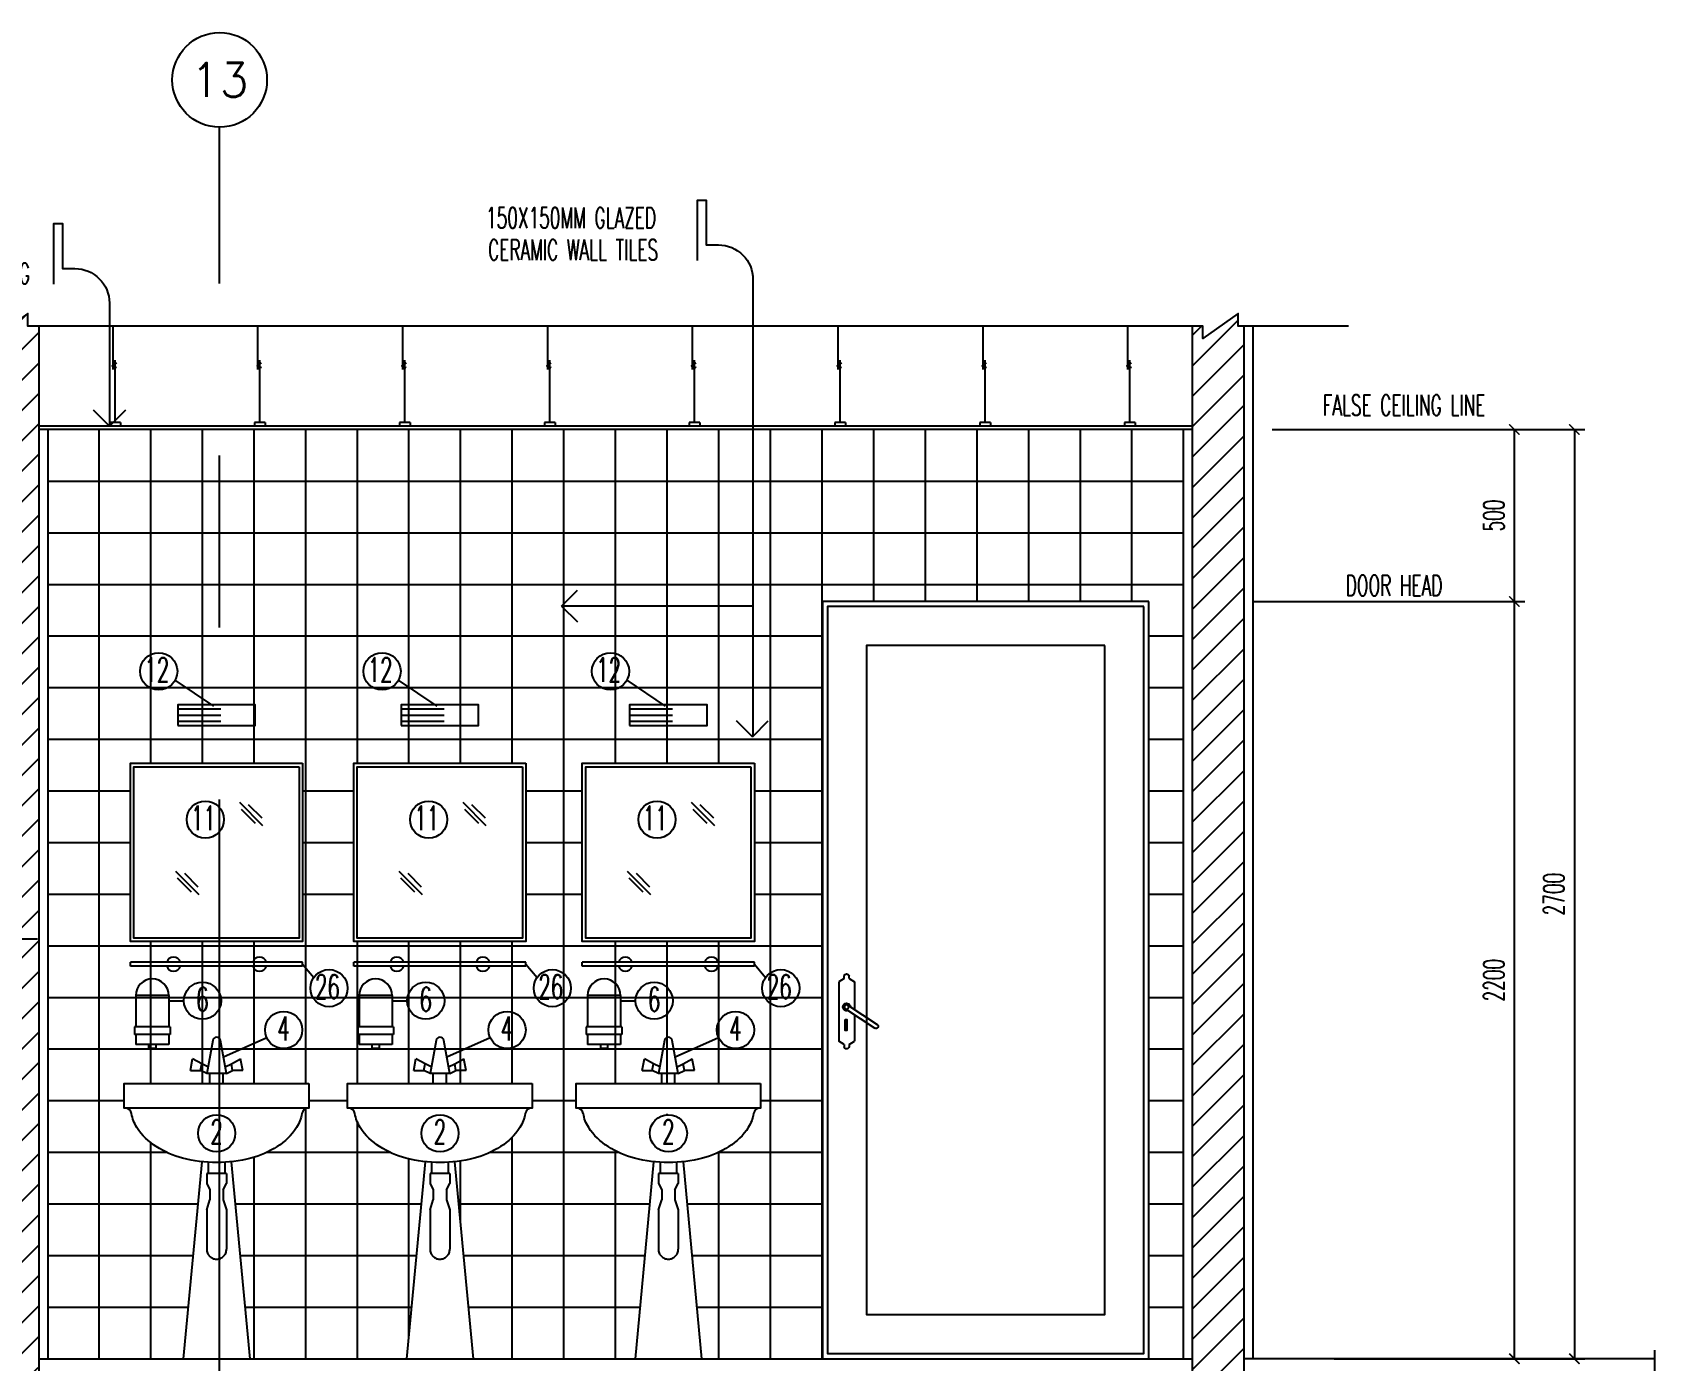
# Model space of a CAD drawing. Extents: x 417646.6 to 417675.4, y 43413.5 to 43433.4.
# Drawn here: x 417656.749 to 417661.483, y 43415.574 to 43419.433 of the extents above; entities that cross this region are included whole.
import ezdxf
from ezdxf.enums import TextEntityAlignment as Align

# ---------------------------------------------------------------- set-up
doc = ezdxf.new("R2010")
doc.units = 0
doc.header["$MEASUREMENT"] = 0
doc.header["$PDMODE"] = 3
doc.header["$PDSIZE"] = 0.1
doc.linetypes.add('CENTERX2', pattern=[4, 2.5, -0.5, 0.5, -0.5])
doc.linetypes.add('HIDDEN2', pattern=[0.1875, 0.125, -0.0625])
doc.layers.get('0').update_dxf_attribs({"linetype": 'CONTINUOUS'})
doc.layers.get('DEFPOINTS').update_dxf_attribs({"linetype": 'CONTINUOUS'})
for name, color, linetype in [('2', 2, 'CONTINUOUS'), ('AX', 6, 'CONTINUOUS'), ('AX-CR', 2, 'CONTINUOUS'), ('AX-TXT', 4, 'CONTINUOUS'), ('AXES', 11, 'CENTERX2'), ('Dimout', 4, 'CONTINUOUS'), ('DW', 7, 'CONTINUOUS'), ('ELE', 3, 'CONTINUOUS'), ('ELV', 7, 'CONTINUOUS'), ('FIX', 3, 'CONTINUOUS'), ('Hatch', 11, 'CONTINUOUS'), ('K-FUR', 3, 'CONTINUOUS'), ('Plaster', 7, 'CONTINUOUS'), ('SANI', 2, 'CONTINUOUS'), ('Tile', 5, 'CONTINUOUS'), ('TXT', 2, 'CONTINUOUS'), ('WALL', 6, 'CONTINUOUS'), ('WallPartition', 2, 'CONTINUOUS'), ('Windows', 9, 'CONTINUOUS')]:
    doc.layers.add(name, color=color, linetype=linetype)
doc.styles.add('ROMANS', font='ROMANS.shx', dxfattribs={"width": 0.6})
doc.dimstyles.new('R50', dxfattribs={"dimscale": 0, "dimtxt": 0.06, "dimasz": 0.03, "dimexe": 0.03, "dimexo": 0.03, "dimgap": 0.03, "dimtad": 1, "dimdec": 0, "dimlfac": 1000, "dimzin": 13, "dimdsep": 46, "dimtxsty": 'ROMANS', "dimblk": 'ARCHTICK', "dimcen": 0.09, "dimclrd": 4, "dimclre": 4, "dimclrt": 2, "dimadec": 0, "dimazin": 0, "dimtfac": 1, "dimtdec": 0, "dimtofl": 0, "dimtmove": 2, "dimatfit": 3, "dimldrblk": 'CLOSEDBLANK', "dimfxl": 0, "dimtolj": 1, "dimtzin": 0, "dimarcsym": 0})

# ---------------------------------------------------------------- blocks, each defined once
blk = doc.blocks.new('AXU')
at = {"layer": 'AX-CR'}
blk.add_circle((0, 350), 350, dxfattribs=at)
at = {"layer": 'AX-TXT', "style": 'ROMANS'}
blk.add_attdef('AX', text='', height=250, dxfattribs=at).set_placement((0, 350), align=Align.MIDDLE)
blk = doc.blocks.new('_ARCHTICK')
at = {"color": 0, "linetype": 'ByBlock', "const_width": 0.15}
blk.add_lwpolyline([(-0.5, -0.5), (0.5, 0.5)], dxfattribs=at)
blk = doc.blocks.new('*D98')
at = {"layer": 'DEFPOINTS', "color": 0}
for p in [(417655.8926, 43416.7989), (417656.7932, 43416.7989), (417656.4646, 43416.3798)]:
    blk.add_point(p, dxfattribs=at)
at = {"layer": 'Dimout', "color": 4, "lineweight": -2}
for p, q in [((417656.7632, 43416.7989), (417655.8626, 43416.7989)), ((417655.8926, 43416.3798), (417655.8926, 43416.7989)), ((417656.4346, 43416.3798), (417655.8626, 43416.3798))]:
    blk.add_line(p, q, dxfattribs=at)
at = {"layer": 'Dimout', "color": 4, "lineweight": -2, "xscale": 0.03, "yscale": 0.03, "zscale": 0.03}
for p, rotation in [((417655.8926, 43416.7989), 90), ((417655.8926, 43416.3798), 270)]:
    blk.add_blockref('_ARCHTICK', p, dxfattribs=dict(at, rotation=rotation))
at = {"layer": 'Dimout', "color": 2, "insert": (417655.8326, 43416.5894), "char_height": 0.06, "attachment_point": 5, "rotation": 90, "style": 'ROMANS'}
blk.add_mtext('\\A1;420', dxfattribs=at)
blk = doc.blocks.new('_ClosedBlank')
at = {"color": 0, "linetype": 'ByBlock', "lineweight": -2}
for p, q in [((-1, 0.17), (0, 0)), ((-1, 0.17), (-1, -0.17)), ((0, 0), (-1, -0.17))]:
    blk.add_line(p, q, dxfattribs=at)
blk = doc.blocks.new('*D99')
at = {"layer": 'DEFPOINTS', "color": 0}
for p in [(417655.8926, 43417.4794), (417656.4346, 43417.4794), (417656.7932, 43416.7989)]:
    blk.add_point(p, dxfattribs=at)
at = {"layer": 'Dimout', "color": 4, "lineweight": -2}
for p, q in [((417656.4046, 43417.4794), (417655.8626, 43417.4794)), ((417655.8926, 43416.7989), (417655.8926, 43417.4794)), ((417656.7632, 43416.7989), (417655.8626, 43416.7989))]:
    blk.add_line(p, q, dxfattribs=at)
at = {"layer": 'Dimout', "color": 4, "lineweight": -2, "xscale": 0.03, "yscale": 0.03, "zscale": 0.03}
for p, rotation in [((417655.8926, 43417.4794), 90), ((417655.8926, 43416.7989), 270)]:
    blk.add_blockref('_ARCHTICK', p, dxfattribs=dict(at, rotation=rotation))
at = {"layer": 'Dimout', "color": 2, "insert": (417655.8326, 43417.1392), "char_height": 0.06, "attachment_point": 5, "rotation": 90, "style": 'ROMANS'}
blk.add_mtext('\\A1;680', dxfattribs=at)
blk = doc.blocks.new('CALO')
for p, q in [((-0.0067, -0.0131), (-0.0219, -0.0221)), ((-0.0219, -0.0221), (-0.0219, -0.1012)), ((-0.0067, -0.0131), (-0.0067, -0.0067)), ((0.0067, -0.0131), (0.0067, -0.0067)), ((0.0067, -0.0131), (0.0219, -0.0221)), ((0.0219, -0.0221), (0.0219, -0.1914)), ((-0.0032, -0.089), (-0.0871, -0.1441)), ((0.0036, -0.0994), (-0.0803, -0.1545)), ((-0.0219, -0.1161), (-0.0219, -0.1914)), ((-0.0067, -0.2004), (-0.0219, -0.1914)), ((-0.0067, -0.2004), (-0.0067, -0.2067)), ((0.0067, -0.2004), (0.0219, -0.1914)), ((0.0067, -0.2004), (0.0067, -0.2067))]:
    blk.add_line(p, q)
blk.add_lwpolyline([(0.004, -0.1297), (-0.0009, -0.1297), (-0.0009, -0.1605), (0.004, -0.1605)], close=True)
blk.add_circle((0, -0.0943), 0.00622)
for centre, radius, start, end in [((0, -0.0067), 0.00674, 0, 180), ((0, -0.0943), 0.0107, 248.6555, 177.9247), ((-0.0837, -0.1493), 0.00621, 123.2901, 303.2901), ((0, -0.2067), 0.00674, 180, 0)]:
    blk.add_arc(centre, radius, start, end)
blk = doc.blocks.new('walling')
at = {"layer": 'ELV'}
blk.add_line((0.1363, -1.1797), (-0.4198, -1.1797), dxfattribs=at)
blk.add_lwpolyline([(-0.025, -0.176), (-0.025, 0), (0, 0), (0, -0.1306), (0.0363, -0.1306, -0.414214), (0.1363, -0.2306), (0.1363, -1.5582)], format="xyb", dxfattribs=at)
at = {"layer": 'WALL'}
for p, q in [((-0.4198, -1.1797), (-0.3736, -1.1334)), ((-0.4198, -1.1797), (-0.3736, -1.2259)), ((0.1345, -1.56), (0.0882, -1.5137)), ((0.1345, -1.56), (0.1808, -1.5137))]:
    blk.add_line(p, q, dxfattribs=at)
at = {"layer": 'TXT', "style": 'ROMANS', "width": 0.6}
for s, p in [('150X150MM GLAZED', (-0.639, -0.0816)), ('CERAMIC WALL TILES', (-0.6331, -0.1746))]:
    blk.add_text(s, height=0.06, dxfattribs=at).set_placement(p)
blk = doc.blocks.new('GAN')
for p, q in [((-0.0212, 0.1644), (-0.0212, 0.29)), ((-0.0155, 0.01), (-0.0155, 0.1918)), ((0, 0.01), (-0.031, 0.01)), ((-0.031, 0.01), (-0.031, 0)), ((0, 0.01), (0, 0))]:
    blk.add_line(p, q)
blk.add_lwpolyline([(-0.0118, 0.184), (-0.024, 0.1754), (-0.0113, 0.1703)])
blk = doc.blocks.new('*D102')
at = {"layer": 'DEFPOINTS', "color": 0}
for p in [(417661.0529, 43418.2794), (417661.0522, 43415.5794), (417661.2272, 43415.5794)]:
    blk.add_point(p, dxfattribs=at)
at = {"layer": 'Dimout', "color": 4, "lineweight": -2}
for p, q in [((417661.0829, 43418.2794), (417661.2572, 43418.2794)), ((417661.2272, 43418.2794), (417661.2272, 43415.5794)), ((417661.0822, 43415.5794), (417661.2572, 43415.5794))]:
    blk.add_line(p, q, dxfattribs=at)
at = {"layer": 'Dimout', "color": 4, "lineweight": -2, "xscale": 0.03, "yscale": 0.03, "zscale": 0.03}
for p, rotation in [((417661.2272, 43418.2794), 90), ((417661.2272, 43415.5794), 270)]:
    blk.add_blockref('_ARCHTICK', p, dxfattribs=dict(at, rotation=rotation))
at = {"layer": 'Dimout', "color": 2, "insert": (417661.1672, 43416.9294), "char_height": 0.06, "attachment_point": 5, "rotation": 90, "style": 'ROMANS'}
blk.add_mtext('\\A1;2700', dxfattribs=at)
blk = doc.blocks.new('*D103')
at = {"layer": 'DEFPOINTS', "color": 0}
for p in [(417660.3192, 43418.2794), (417661.0529, 43418.2794), (417660.4992, 43417.7795)]:
    blk.add_point(p, dxfattribs=at)
at = {"layer": 'Dimout', "color": 4, "lineweight": -2}
for p, q in [((417660.3492, 43418.2794), (417661.0829, 43418.2794)), ((417661.0529, 43417.7795), (417661.0529, 43418.2794)), ((417660.5292, 43417.7795), (417661.0829, 43417.7795))]:
    blk.add_line(p, q, dxfattribs=at)
at = {"layer": 'Dimout', "color": 4, "lineweight": -2, "xscale": 0.03, "yscale": 0.03, "zscale": 0.03}
for p, rotation in [((417661.0529, 43418.2794), 90), ((417661.0529, 43417.7795), 270)]:
    blk.add_blockref('_ARCHTICK', p, dxfattribs=dict(at, rotation=rotation))
at = {"layer": 'Dimout', "color": 2, "insert": (417660.9929, 43418.0294), "char_height": 0.06, "attachment_point": 5, "rotation": 90, "style": 'ROMANS'}
blk.add_mtext('\\A1;500', dxfattribs=at)
blk = doc.blocks.new('*D104')
at = {"layer": '2', "color": 4, "lineweight": -2}
for p, q in [((417660.2972, 43417.7795), (417661.0829, 43417.7795)), ((417661.0529, 43415.5794), (417661.0529, 43417.7795)), ((417660.5292, 43415.5794), (417661.0829, 43415.5794))]:
    blk.add_line(p, q, dxfattribs=at)
at = {"layer": 'DEFPOINTS', "color": 0}
for p in [(417660.2672, 43417.7795), (417661.0529, 43417.7795), (417660.4992, 43415.5794)]:
    blk.add_point(p, dxfattribs=at)
at = {"layer": '2', "color": 4, "lineweight": -2, "xscale": 0.03, "yscale": 0.03, "zscale": 0.03}
for p, rotation in [((417661.0529, 43417.7795), 90), ((417661.0529, 43415.5794), 270)]:
    blk.add_blockref('_ARCHTICK', p, dxfattribs=dict(at, rotation=rotation))
at = {"layer": '2', "color": 2, "insert": (417660.9929, 43416.6794), "char_height": 0.06, "attachment_point": 5, "rotation": 90, "style": 'ROMANS'}
blk.add_mtext('\\A1;2200', dxfattribs=at)
blk = doc.blocks.new('A$C753C42D5')
at = {"layer": 'SANI', "linetype": 'Continuous'}
for p, q in [((0.2568, 0.9248), (0.2394, 0.8287)), ((0.2968, 0.8287), (0.2793, 0.9248)), ((0.1923, 0.8373), (0.1985, 0.8714)), ((0.225, 0.8568), (0.1985, 0.8714)), ((0.2215, 0.8373), (0.225, 0.8568)), ((0.2429, 0.8483), (0.225, 0.8568)), ((0.2933, 0.8483), (0.3112, 0.8568)), ((0.3112, 0.8568), (0.3377, 0.8714)), ((0.3147, 0.8373), (0.3112, 0.8568)), ((0.3439, 0.8373), (0.3377, 0.8714)), ((0.1923, 0.8373), (0.2215, 0.8373)), ((0.2394, 0.8287), (0.2215, 0.8373)), ((0.2968, 0.8287), (0.2394, 0.8287)), ((0.2489, 0.8), (0.2489, 0.8287)), ((0.2872, 0.8), (0.2872, 0.8287)), ((0.2968, 0.8287), (0.3147, 0.8373)), ((0.3439, 0.8373), (0.3147, 0.8373)), ((0.2252, 0.5724), (0.1713, 0)), ((0.3109, 0.5724), (0.3648, 0))]:
    blk.add_line(p, q, dxfattribs=at)
at = {"layer": 'SANI', "linetype": 'HIDDEN2'}
for p, q in [((0.2441, 0.57), (0.2441, 0.5382)), ((0.292, 0.57), (0.292, 0.5382)), ((0.2968, 0.5382), (0.2394, 0.5382)), ((0.2394, 0.5382), (0.2394, 0.5094)), ((0.2968, 0.5382), (0.2968, 0.5094)), ((0.2394, 0.5094), (0.2489, 0.4903)), ((0.2489, 0.4903), (0.2489, 0.4616)), ((0.2872, 0.4903), (0.2968, 0.5094)), ((0.2872, 0.4903), (0.2872, 0.4616)), ((0.2394, 0.4328), (0.2489, 0.4616)), ((0.2394, 0.4328), (0.2394, 0.3179)), ((0.2872, 0.4616), (0.2968, 0.4328)), ((0.2968, 0.4328), (0.2968, 0.3179))]:
    blk.add_line(p, q, dxfattribs=at)
at = {"layer": 'SANI', "linetype": 'Continuous'}
blk.add_lwpolyline([(0.5362, 0.8), (0.5362, 0.789), (0.5362, 0.7282), (0, 0.7282), (0, 0.789), (0, 0.8)], close=True, dxfattribs=at)
for points in [[(0.5158, 0.7124, -0.107261), (0.5003, 0.6716, -0.107169), (0.4442, 0.6162, -0.077294), (0.3677, 0.5829, -0.06439), (0.2685, 0.57, -0.06439), (0.1694, 0.5829, -0.077294), (0.0929, 0.6162, -0.107169), (0.0368, 0.6716, -0.107938), (0.0212, 0.7126, -0.000994)], [(0.517, 0.7282, -0.000994), (0.517, 0.7278, -0.145509)]]:
    blk.add_lwpolyline(points, format="xyb", dxfattribs=at)
for centre, radius, start, end in [((0.2681, 0.9226), 0.0115, 9.5273, 170.4727), ((0.0024, 0.709), 0.0191, 10.8078, 88.4915), ((0.5347, 0.709), 0.0191, 89.1936, 170.0196)]:
    blk.add_arc(centre, radius, start, end, dxfattribs=at)
at = {"layer": 'SANI', "linetype": 'HIDDEN2'}
blk.add_arc((0.2681, 0.3179), 0.0287, 180, 0, dxfattribs=at)
blk = doc.blocks.new('ceil')
at = {"layer": 'ELV'}
blk.add_lwpolyline([(-0.1613, 0.4121), (-0.1613, 0.5881), (-0.1363, 0.5881), (-0.1363, 0.4575), (-0.1, 0.4575, -0.414214), (0, 0.3575), (0, 0)], format="xyb", dxfattribs=at)
at = {"layer": 'WALL'}
blk.add_lwpolyline([(0.0463, 0.0463), (0, 0), (-0.0463, 0.0463)], dxfattribs=at)
at = {"layer": 'TXT', "style": 'ROMANS', "width": 0.6}
for s, p in [('ALOMONUME', (-0.5788, 0.5268)), (' STRIPE CEILING', (-0.6209, 0.4135))]:
    blk.add_text(s, height=0.06, dxfattribs=at).set_placement(p)

msp = doc.modelspace()

# ---------------------------------------------------------------- hatches: boundary and pattern name
at = {"layer": 'Hatch'}
h = msp.add_hatch(dxfattribs=at)
h.set_pattern_fill('ANSI31', color=256, scale=0.5, style=0)
h.set_pattern_definition([(45, (-147.718533, -63.393785), (-0.044194173824, 0.044194173824), [])])
h.paths.add_polyline_path([(417660.2672, 43418.5794), (417660.2509, 43418.5794), (417660.2509, 43418.6166), (417660.1479, 43418.5438), (417660.1479, 43418.5794), (417660.1172, 43418.5794), (417660.1172, 43415.5294), (417660.2672, 43415.5294), (417660.2672, 43415.5494)])
h.paths.add_polyline_path([(417656.7672, 43418.5794), (417656.7353, 43418.5794), (417656.7353, 43418.6166), (417656.6324, 43418.5438), (417656.6324, 43418.5794), (417656.6172, 43418.5794), (417656.6172, 43415.5244), (417656.765, 43415.5244), (417656.765, 43415.5595), (417656.7672, 43415.5595)])

# ---------------------------------------------------------------- linework, layer by layer
for p, q in [((417660.1172, 43418.2894), (417656.7672, 43418.2894)), ((417660.1172, 43418.2794), (417656.7672, 43418.2794))]:
    msp.add_line(p, q)
at = {"layer": '2'}
for points in [[(417659.9912, 43417.7794), (417659.0432, 43417.7794), (417659.0432, 43415.5794), (417659.9912, 43415.5794)], [(417659.9763, 43417.7646), (417659.058, 43417.7646), (417659.058, 43415.5943), (417659.9763, 43415.5943)], [(417659.8631, 43417.6514), (417659.1712, 43417.6514), (417659.1712, 43415.7075), (417659.8631, 43415.7075)]]:
    msp.add_lwpolyline(points, close=True, dxfattribs=at)
at = {"layer": 'AXES'}
msp.add_line((417657.2922, 43414.7038), (417657.2922, 43419.1577), dxfattribs=at)
at = {"layer": 'DW'}
for p, q in [((417657.1625, 43417.5508), (417657.2746, 43417.475)), ((417657.8112, 43417.5508), (417657.9233, 43417.475)), ((417658.4747, 43417.5508), (417658.5867, 43417.475)), ((417657.5333, 43416.7258), (417657.5658, 43416.6871)), ((417658.182, 43416.7258), (417658.2145, 43416.6871)), ((417658.8455, 43416.7258), (417658.878, 43416.6871)), ((417657.1444, 43416.6195), (417657.1883, 43416.6195)), ((417657.7932, 43416.6195), (417657.837, 43416.6195)), ((417658.4566, 43416.6195), (417658.5005, 43416.6195)), ((417657.3033, 43416.4562), (417657.4291, 43416.5126)), ((417657.952, 43416.4562), (417658.0778, 43416.5126)), ((417658.6155, 43416.4562), (417658.7413, 43416.5126))]:
    msp.add_line(p, q, dxfattribs=at)
at = {"layer": 'ELE'}
msp.add_lwpolyline([(417660.5713, 43418.5794), (417660.2509, 43418.5794), (417660.2509, 43418.6166), (417660.1479, 43418.5438), (417660.1479, 43418.5794), (417656.7353, 43418.5794), (417656.7353, 43418.6166), (417656.6324, 43418.5438), (417656.6324, 43418.5794), (417656.4789, 43418.5794)], dxfattribs=at)
at = {"layer": 'FIX'}
for p, q in [((417657.418, 43417.1274), (417657.3504, 43417.1951)), ((417657.3959, 43417.1348), (417657.3553, 43417.1754)), ((417657.4156, 43417.1496), (417657.3762, 43417.1889)), ((417658.0667, 43417.1274), (417657.9991, 43417.1951)), ((417658.0446, 43417.1348), (417658.004, 43417.1754)), ((417658.0643, 43417.1496), (417658.0249, 43417.1889)), ((417658.7302, 43417.1274), (417658.6625, 43417.1951)), ((417658.708, 43417.1348), (417658.6674, 43417.1754)), ((417658.7277, 43417.1496), (417658.6884, 43417.1889)), ((417657.2324, 43416.9277), (417657.1647, 43416.9953)), ((417657.2299, 43416.9498), (417657.1906, 43416.9892)), ((417657.8811, 43416.9277), (417657.8135, 43416.9953)), ((417657.8787, 43416.9498), (417657.8393, 43416.9892)), ((417658.5446, 43416.9277), (417658.4769, 43416.9953)), ((417658.5421, 43416.9498), (417658.5028, 43416.9892)), ((417657.2103, 43416.9351), (417657.1697, 43416.9757)), ((417657.859, 43416.9351), (417657.8184, 43416.9757)), ((417658.5224, 43416.9351), (417658.4818, 43416.9757))]:
    msp.add_line(p, q, dxfattribs=at)
at = {"layer": 'FIX', "color": 2}
for p, q in [((417657.0333, 43416.7204), (417657.0333, 43416.7312)), ((417657.5333, 43416.7312), (417657.0333, 43416.7312)), ((417657.5333, 43416.7204), (417657.0333, 43416.7204)), ((417657.5333, 43416.7204), (417657.5333, 43416.7312)), ((417657.682, 43416.7204), (417657.682, 43416.7312)), ((417658.182, 43416.7312), (417657.682, 43416.7312)), ((417658.182, 43416.7204), (417657.682, 43416.7204)), ((417658.182, 43416.7204), (417658.182, 43416.7312)), ((417658.3455, 43416.7204), (417658.3455, 43416.7312)), ((417658.8455, 43416.7312), (417658.3455, 43416.7312)), ((417658.8455, 43416.7204), (417658.3455, 43416.7204)), ((417658.8455, 43416.7204), (417658.8455, 43416.7312))]:
    msp.add_line(p, q, dxfattribs=at)
for points in [[(417657.5333, 43417.3094), (417657.5333, 43416.7917), (417657.0333, 43416.7917), (417657.0333, 43417.3094)], [(417657.5233, 43417.2994), (417657.5233, 43416.8017), (417657.0433, 43416.8017), (417657.0433, 43417.2994)], [(417658.182, 43417.3094), (417658.182, 43416.7917), (417657.682, 43416.7917), (417657.682, 43417.3094)], [(417658.172, 43417.2994), (417658.172, 43416.8017), (417657.692, 43416.8017), (417657.692, 43417.2994)], [(417658.8455, 43417.3094), (417658.8455, 43416.7917), (417658.3455, 43416.7917), (417658.3455, 43417.3094)], [(417658.8355, 43417.2994), (417658.8355, 43416.8017), (417658.3555, 43416.8017), (417658.3555, 43417.2994)]]:
    msp.add_lwpolyline(points, close=True, dxfattribs=at)
for centre in [(417657.1153, 43417.5768), (417657.764, 43417.5768), (417658.4274, 43417.5768), (417657.2505, 43417.1459), (417657.8992, 43417.1459), (417658.5627, 43417.1459), (417657.6099, 43416.656), (417658.2586, 43416.656), (417658.9221, 43416.656), (417657.2423, 43416.6195), (417657.891, 43416.6195), (417658.5544, 43416.6195), (417657.4783, 43416.5347), (417658.1271, 43416.5347), (417658.7905, 43416.5347), (417657.2836, 43416.2343), (417657.9323, 43416.2343), (417658.5958, 43416.2343)]:
    msp.add_circle(centre, 0.054, dxfattribs=at)
for centre, start, end in [((417657.1583, 43416.7258), 15.2023, 164.7977), ((417657.1583, 43416.7258), 195.2023, 344.7977), ((417657.4083, 43416.7258), 15.2023, 164.7977), ((417657.4083, 43416.7258), 195.2023, 344.7977), ((417657.807, 43416.7258), 15.2023, 164.7977), ((417657.807, 43416.7258), 195.2023, 344.7977), ((417658.057, 43416.7258), 15.2023, 164.7977), ((417658.057, 43416.7258), 195.2023, 344.7977), ((417658.4705, 43416.7258), 15.2023, 164.7977), ((417658.4705, 43416.7258), 195.2023, 344.7977), ((417658.7205, 43416.7258), 15.2023, 164.7977), ((417658.7205, 43416.7258), 195.2023, 344.7977)]:
    msp.add_arc(centre, 0.0206, start, end, dxfattribs=at)
at = {"layer": 'Hatch', "linetype": 'HIDDEN2'}
for p, q in [((417657.1708, 43417.4674), (417657.3958, 43417.4674)), ((417657.8195, 43417.4674), (417658.0445, 43417.4674)), ((417658.483, 43417.4674), (417658.708, 43417.4674)), ((417657.1708, 43417.4494), (417657.3958, 43417.4494)), ((417657.1708, 43417.4314), (417657.3958, 43417.4314)), ((417657.8195, 43417.4494), (417658.0445, 43417.4494)), ((417657.8195, 43417.4314), (417658.0445, 43417.4314)), ((417658.483, 43417.4494), (417658.708, 43417.4494)), ((417658.483, 43417.4314), (417658.708, 43417.4314))]:
    msp.add_line(p, q, dxfattribs=at)
at = {"layer": 'Plaster'}
for p, q in [((417660.2932, 43418.5794), (417660.2932, 43415.5794)), ((417656.7932, 43418.2794), (417656.7932, 43415.5794)), ((417660.0912, 43418.2794), (417660.0912, 43415.5794)), ((417656.7672, 43415.5794), (417660.1172, 43415.5794)), ((417661.4603, 43415.5794), (417660.2672, 43415.5794))]:
    msp.add_line(p, q, dxfattribs=at)
at = {"layer": 'SANI'}
for p, q in [((417657.0486, 43416.635), (417657.0486, 43416.5441)), ((417657.1444, 43416.635), (417657.0486, 43416.635)), ((417657.1444, 43416.635), (417657.1444, 43416.5441)), ((417657.6973, 43416.635), (417657.6973, 43416.5441)), ((417657.7932, 43416.635), (417657.6973, 43416.635)), ((417657.7932, 43416.635), (417657.7932, 43416.5441)), ((417658.3607, 43416.635), (417658.3607, 43416.5441)), ((417658.4566, 43416.635), (417658.3607, 43416.635)), ((417658.4566, 43416.635), (417658.4566, 43416.5441)), ((417657.0447, 43416.5441), (417657.0447, 43416.521)), ((417657.1483, 43416.5441), (417657.0447, 43416.5441)), ((417657.1483, 43416.521), (417657.0447, 43416.521)), ((417657.0486, 43416.521), (417657.0486, 43416.4927)), ((417657.1444, 43416.521), (417657.1444, 43416.4927)), ((417657.1483, 43416.5441), (417657.1483, 43416.521)), ((417657.6934, 43416.5441), (417657.6934, 43416.521)), ((417657.797, 43416.5441), (417657.6934, 43416.5441)), ((417657.797, 43416.521), (417657.6934, 43416.521)), ((417657.6973, 43416.521), (417657.6973, 43416.4927)), ((417657.7932, 43416.521), (417657.7932, 43416.4927)), ((417657.797, 43416.5441), (417657.797, 43416.521)), ((417658.3569, 43416.5441), (417658.3569, 43416.521)), ((417658.4604, 43416.5441), (417658.3569, 43416.5441)), ((417658.4604, 43416.521), (417658.3569, 43416.521)), ((417658.3607, 43416.521), (417658.3607, 43416.4927)), ((417658.4566, 43416.521), (417658.4566, 43416.4927)), ((417658.4604, 43416.5441), (417658.4604, 43416.521)), ((417657.1444, 43416.4927), (417657.0486, 43416.4927)), ((417657.0859, 43416.4927), (417657.0859, 43416.4812)), ((417657.107, 43416.4812), (417657.0859, 43416.4812)), ((417657.107, 43416.4927), (417657.107, 43416.4812)), ((417657.7932, 43416.4927), (417657.6973, 43416.4927)), ((417657.7347, 43416.4927), (417657.7347, 43416.4812)), ((417657.7558, 43416.4812), (417657.7347, 43416.4812)), ((417657.7558, 43416.4927), (417657.7558, 43416.4812)), ((417658.4566, 43416.4927), (417658.3607, 43416.4927)), ((417658.3981, 43416.4927), (417658.3981, 43416.4812)), ((417658.4192, 43416.4812), (417658.3981, 43416.4812)), ((417658.4192, 43416.4927), (417658.4192, 43416.4812))]:
    msp.add_line(p, q, dxfattribs=at)
for points in [[(417657.1708, 43417.4194), (417657.3958, 43417.4194), (417657.3958, 43417.4794), (417657.1708, 43417.4794)], [(417657.8195, 43417.4194), (417658.0445, 43417.4194), (417658.0445, 43417.4794), (417657.8195, 43417.4794)], [(417658.483, 43417.4194), (417658.708, 43417.4194), (417658.708, 43417.4794), (417658.483, 43417.4794)]]:
    msp.add_lwpolyline(points, close=True, dxfattribs=at)
for centre in [(417657.0965, 43416.635), (417657.7452, 43416.635), (417658.4087, 43416.635)]:
    msp.add_arc(centre, 0.0479, 0, 180, dxfattribs=at)
at = {"layer": 'Tile'}
for p, q in [((417656.9412, 43418.2794), (417656.9412, 43415.5794)), ((417657.0912, 43418.2794), (417657.0912, 43417.3094)), ((417657.2412, 43418.2794), (417657.2412, 43417.3094)), ((417657.3912, 43418.2794), (417657.3912, 43417.3094)), ((417657.5412, 43418.2794), (417657.5412, 43416.3794)), ((417657.6912, 43418.2794), (417657.6912, 43417.3094)), ((417657.8412, 43418.2794), (417657.8412, 43417.3094)), ((417657.9912, 43418.2794), (417657.9912, 43417.3094)), ((417658.1412, 43418.2794), (417658.1412, 43417.3094)), ((417658.2912, 43418.2794), (417658.2912, 43415.5794)), ((417658.4412, 43418.2794), (417658.4412, 43417.3094)), ((417658.5912, 43418.2794), (417658.5912, 43417.3094)), ((417658.7412, 43418.2794), (417658.7412, 43417.3094)), ((417658.8912, 43418.2794), (417658.8912, 43415.5794)), ((417659.0412, 43418.2794), (417659.0412, 43415.5794)), ((417659.1912, 43418.2794), (417659.1912, 43417.7794)), ((417659.3412, 43418.2794), (417659.3412, 43417.7794)), ((417659.4912, 43418.2794), (417659.4912, 43417.7794)), ((417659.6412, 43418.2794), (417659.6412, 43417.7794)), ((417659.7912, 43418.2794), (417659.7912, 43417.7794)), ((417659.9412, 43418.2794), (417659.9412, 43417.7794)), ((417656.7932, 43418.1294), (417660.0912, 43418.1294)), ((417656.7932, 43417.9794), (417660.0912, 43417.9794)), ((417656.7932, 43417.8294), (417660.0912, 43417.8294)), ((417656.7932, 43417.6794), (417659.0432, 43417.6794)), ((417659.9912, 43417.6794), (417660.0912, 43417.6794)), ((417656.7932, 43417.5294), (417659.0432, 43417.5294)), ((417659.9912, 43417.5294), (417660.0912, 43417.5294)), ((417656.7932, 43417.3794), (417659.0432, 43417.3794)), ((417659.9912, 43417.3794), (417660.0912, 43417.3794)), ((417656.7932, 43417.2294), (417657.0333, 43417.2294)), ((417657.5333, 43417.2294), (417657.682, 43417.2294)), ((417658.182, 43417.2294), (417658.3455, 43417.2294)), ((417658.8455, 43417.2294), (417659.0432, 43417.2294)), ((417659.9912, 43417.2294), (417660.0912, 43417.2294)), ((417656.7932, 43417.0794), (417657.0333, 43417.0794)), ((417657.5333, 43417.0794), (417657.682, 43417.0794)), ((417658.182, 43417.0794), (417658.3455, 43417.0794)), ((417658.8455, 43417.0794), (417659.0432, 43417.0794)), ((417659.9912, 43417.0794), (417660.0912, 43417.0794)), ((417656.7932, 43416.9294), (417657.0333, 43416.9294)), ((417657.5333, 43416.9294), (417657.682, 43416.9294)), ((417658.182, 43416.9294), (417658.3455, 43416.9294)), ((417658.8455, 43416.9294), (417659.0432, 43416.9294)), ((417659.9912, 43416.9294), (417660.0912, 43416.9294)), ((417656.7932, 43416.7794), (417659.0432, 43416.7794)), ((417657.0912, 43416.7917), (417657.0912, 43416.3794)), ((417657.2412, 43416.7917), (417657.2412, 43416.3794)), ((417657.3912, 43416.7917), (417657.3912, 43416.3794)), ((417657.6912, 43416.7917), (417657.6912, 43416.3794)), ((417657.8412, 43416.7917), (417657.8412, 43416.3794)), ((417657.9912, 43416.7917), (417657.9912, 43416.3794)), ((417658.1412, 43416.7917), (417658.1412, 43416.3794)), ((417658.4412, 43416.7917), (417658.4412, 43416.3794)), ((417658.5912, 43416.7917), (417658.5912, 43416.3794)), ((417658.7412, 43416.7917), (417658.7412, 43416.3794)), ((417659.9912, 43416.7794), (417660.0912, 43416.7794)), ((417656.7932, 43416.6294), (417659.0432, 43416.6294)), ((417659.9912, 43416.6294), (417660.0912, 43416.6294)), ((417656.7932, 43416.4794), (417659.0432, 43416.4794)), ((417659.9912, 43416.4794), (417660.0912, 43416.4794)), ((417656.7932, 43416.3294), (417657.0152, 43416.3294)), ((417657.5514, 43416.3294), (417657.6639, 43416.3294)), ((417658.2001, 43416.3294), (417658.3274, 43416.3294)), ((417658.8636, 43416.3294), (417659.0432, 43416.3294)), ((417659.9912, 43416.3294), (417660.0912, 43416.3294)), ((417657.5412, 43416.3076), (417657.5412, 43415.5794)), ((417658.5912, 43416.2909), (417658.5912, 43416.288)), ((417657.6912, 43416.2696), (417657.6912, 43415.5794)), ((417657.0912, 43416.2078), (417657.0912, 43415.5794)), ((417658.1412, 43416.2223), (417658.1412, 43415.5794)), ((417658.4412, 43416.1836), (417658.4412, 43415.5794)), ((417658.5912, 43416.1805), (417658.5912, 43416.1794)), ((417656.7932, 43416.1794), (417657.1375, 43416.1794)), ((417657.3912, 43416.1646), (417657.3912, 43415.5794)), ((417657.43, 43416.1794), (417657.7863, 43416.1794)), ((417657.8412, 43416.1603), (417657.8412, 43415.642)), ((417657.9912, 43416.1539), (417657.9912, 43415.9789)), ((417658.0787, 43416.1794), (417658.4497, 43416.1794)), ((417658.7412, 43416.1794), (417659.0432, 43416.1794)), ((417658.7412, 43416.1794), (417658.7412, 43415.5794)), ((417659.9912, 43416.1794), (417660.0912, 43416.1794)), ((417656.7932, 43416.0294), (417657.2289, 43416.0294)), ((417657.3377, 43416.0294), (417657.8776, 43416.0294)), ((417657.9864, 43416.0294), (417658.5411, 43416.0294)), ((417658.6499, 43416.0294), (417659.0432, 43416.0294)), ((417659.9912, 43416.0294), (417660.0912, 43416.0294)), ((417656.7932, 43415.8794), (417657.2148, 43415.8794)), ((417657.3518, 43415.8794), (417657.8635, 43415.8794)), ((417658.0005, 43415.8794), (417658.527, 43415.8794)), ((417658.664, 43415.8794), (417659.0432, 43415.8794)), ((417659.9912, 43415.8794), (417660.0912, 43415.8794)), ((417656.7932, 43415.7294), (417657.2007, 43415.7294)), ((417657.3659, 43415.7294), (417657.8494, 43415.7294)), ((417658.0147, 43415.7294), (417658.5128, 43415.7294)), ((417658.6781, 43415.7294), (417659.0432, 43415.7294)), ((417659.9912, 43415.7294), (417660.0912, 43415.7294))]:
    msp.add_line(p, q, dxfattribs=at)
at = {"layer": 'WALL'}
for p, q in [((417656.7672, 43418.5794), (417656.7672, 43415.5794)), ((417656.7672, 43418.5794), (417656.7672, 43415.5244)), ((417660.1172, 43418.5794), (417660.1172, 43415.5294)), ((417660.2672, 43418.5794), (417660.2672, 43415.5294))]:
    msp.add_line(p, q, dxfattribs=at)
at = {"layer": 'Windows'}
msp.add_lwpolyline([(417661.4603, 43415.6038), (417661.4603, 43415.4747), (417661.4829, 43415.4747), (417661.4438, 43415.4422), (417661.4603, 43415.4422), (417661.4603, 43415.3075)], dxfattribs=at)

# ---------------------------------------------------------------- block references
for p in [(417657.004, 43418.2894), (417657.4248, 43418.2894), (417657.8456, 43418.2894), (417658.2664, 43418.2894), (417658.6872, 43418.2894), (417659.1101, 43418.2894), (417659.5309, 43418.2894), (417659.9517, 43418.2894)]:
    msp.add_blockref('GAN', p)
at = {"extrusion": (0, 0, -1), "xscale": 1.021461823857294, "yscale": 1.021461823857237, "zscale": -1.021461823857238}
msp.add_blockref('CALO', (-417659.1134, 43416.6974), dxfattribs=at)
at = {"layer": 'AX', "xscale": 0.0003928571428904044, "yscale": 0.0003928571200231101, "zscale": 0.0003928571242306922}
msp.add_blockref('AXU', (417657.2922, 43419.1577), dxfattribs=at).add_auto_attribs({'AX': '13'})
msp.add_blockref('AXU', (417657.2922, 43419.1577), dxfattribs=at).add_auto_attribs({'AX': '13'})
at = {"layer": 'AXES', "xscale": 0.0003928571428904044, "yscale": 0.0003928571200231101, "zscale": 0.0003928571242306922}
msp.add_blockref('AXU', (417657.2922, 43419.1577), dxfattribs=at).add_auto_attribs({'AX': '13'})
msp.add_blockref('AXU', (417657.2922, 43419.1577), dxfattribs=at).add_auto_attribs({'AX': '13'})
at = {"layer": 'K-FUR'}
msp.add_blockref('ceil', (417656.972, 43418.2894), dxfattribs=at)
at = {"layer": 'WALL'}
msp.add_blockref('walling', (417658.705, 43418.9461), dxfattribs=at)
at = {"layer": 'WallPartition'}
for p in [(417657.0152, 43415.5794), (417657.6639, 43415.5794), (417658.3274, 43415.5794)]:
    msp.add_blockref('A$C753C42D5', p, dxfattribs=at)

# ---------------------------------------------------------------- texts
at = {"layer": 'TXT', "style": 'ROMANS', "width": 0.6}
for s, height, p in [('FALSE CEILING LINE', 0.06, (417660.4964, 43418.3197)), ('DOOR HEAD', 0.06, (417660.5627, 43417.796)), ('12', 0.07, (417657.0738, 43417.546)), ('12', 0.07, (417657.7225, 43417.546)), ('12', 0.07, (417658.386, 43417.546)), ('11', 0.07, (417657.2091, 43417.115)), ('11', 0.07, (417657.8578, 43417.115)), ('11', 0.07, (417658.5212, 43417.115)), ('6', 0.07, (417657.224, 43416.5887)), ('26', 0.07, (417657.5693, 43416.6252)), ('6', 0.07, (417657.8727, 43416.5887)), ('26', 0.07, (417658.218, 43416.6252)), ('6', 0.07, (417658.5362, 43416.5887)), ('26', 0.07, (417658.8815, 43416.6252)), ('4', 0.07, (417657.4601, 43416.5038)), ('4', 0.07, (417658.1088, 43416.5038)), ('4', 0.07, (417658.7722, 43416.5038)), ('2', 0.07, (417657.2653, 43416.2034)), ('2', 0.07, (417657.914, 43416.2034)), ('2', 0.07, (417658.5775, 43416.2034))]:
    msp.add_text(s, height=height, dxfattribs=at).set_placement(p)

# ---------------------------------------------------------------- dimensions: what is measured, and where the dimension line sits
at = {"layer": '2'}
dim = msp.add_linear_dim(base=(417661.0529, 43417.7795), p1=(417660.4992, 43415.5794), p2=(417660.2672, 43417.7795), angle=90, dimstyle='R50', override={"dimscale": 1}, dxfattribs=at)
dim.commit()
dim.dimension.update_dxf_attribs({"geometry": '*D104', "text_midpoint": (417660.9929, 43416.6794)})
at = {"layer": 'Dimout'}
for base, p1, p2, picture, middle in [((417661.0529, 43418.2794), (417660.4992, 43417.7795), (417660.3192, 43418.2794), '*D103', (417660.9929, 43418.0294)), ((417661.2272, 43415.5794), (417661.0529, 43418.2794), (417661.0522, 43415.5794), '*D102', (417661.1672, 43416.9294)), ((417655.89259, 43417.47941), (417656.79316, 43416.79894), (417656.43461, 43417.47941), '*D99', (417655.83259, 43417.13918))]:
    dim = msp.add_linear_dim(base=base, p1=p1, p2=p2, angle=90, dimstyle='R50', override={"dimscale": 1}, dxfattribs=at)
    dim.commit()
    dim.dimension.update_dxf_attribs({"geometry": picture, "text_midpoint": middle})
dim = msp.add_linear_dim(base=(417655.8926, 43416.7989), p1=(417656.4646, 43416.3798), p2=(417656.7932, 43416.7989), angle=90, text='420', dimstyle='R50', override={"dimscale": 1}, dxfattribs=at)
dim.commit()
dim.dimension.update_dxf_attribs({"geometry": '*D98', "text_midpoint": (417655.8326, 43416.5894)})

doc.saveas('drawing.dxf')
